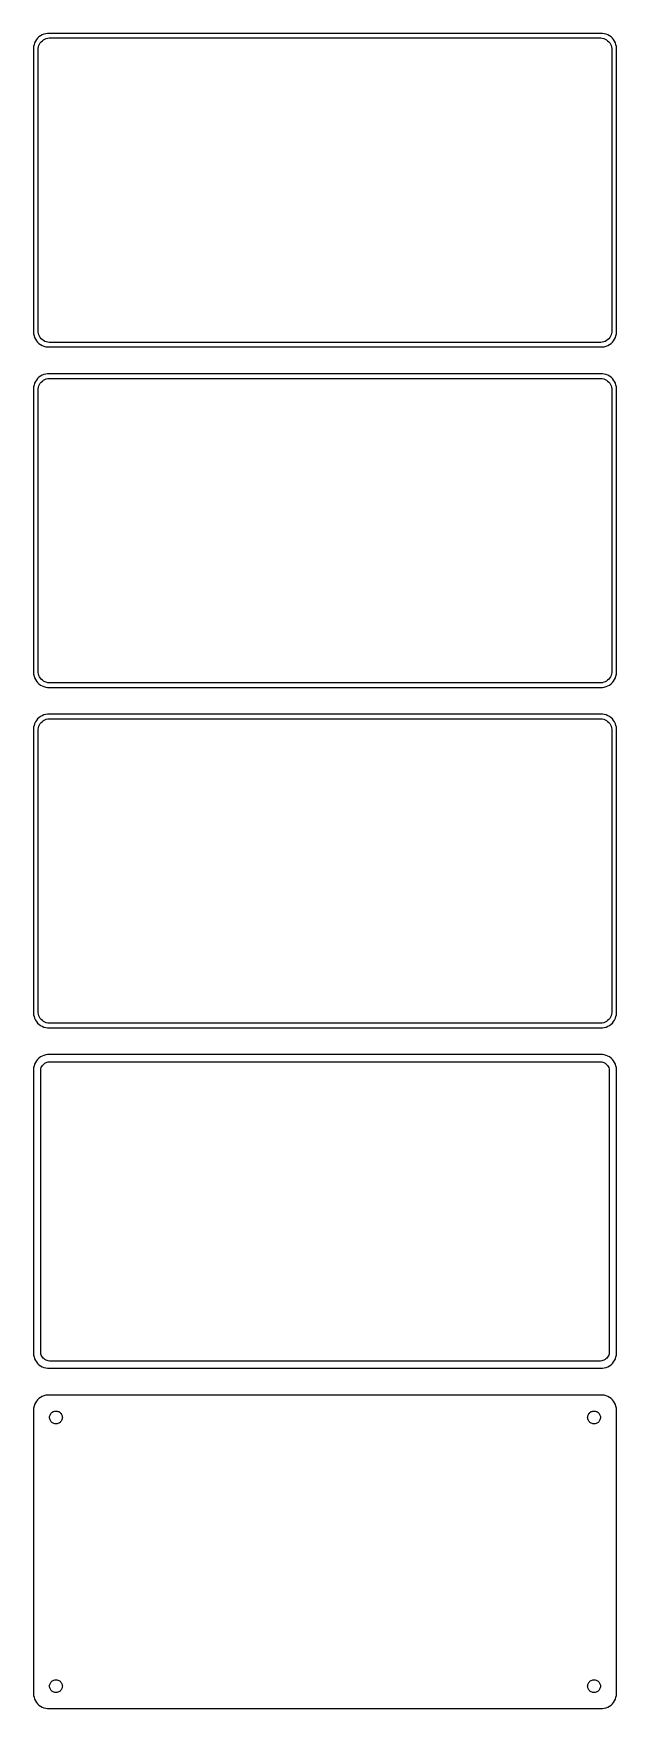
# Model space of a CAD drawing. Header units: metres. Extents: x -98 to 98, y 1088 to 2218.
# Drawn here: x -98 to 98, y 1088 to 1648 of the extents above; entities that cross this region are included whole.
import ezdxf

# ---------------------------------------------------------------- set-up
doc = ezdxf.new("R2010")
doc.units = ezdxf.units.M

msp = doc.modelspace()

# ---------------------------------------------------------------- linework, layer by layer
for p, q in [((-97.4606, 1644.13), (-97.5, 1643.5)), ((-97.3429, 1644.74), (-97.4606, 1644.13)), ((-97.1489, 1645.34), (-97.3429, 1644.74)), ((-96.8815, 1645.91), (-97.1489, 1645.34)), ((-96.5451, 1646.44), (-96.8815, 1645.91)), ((-96.1448, 1646.92), (-96.5451, 1646.44)), ((-95.6871, 1647.35), (-96.1448, 1646.92)), ((-95.9685, 1643.5), (-95.8743, 1643.99)), ((-95.8743, 1643.99), (-95.7191, 1644.47)), ((-95.7191, 1644.47), (-95.5052, 1644.93)), ((-95.1791, 1647.72), (-95.6871, 1647.35)), ((-95.5052, 1644.93), (-95.2361, 1645.35)), ((-95.2361, 1645.35), (-94.9159, 1645.74)), ((-94.6289, 1648.02), (-95.1791, 1647.72)), ((-94.9159, 1645.74), (-94.5497, 1646.08)), ((-94.0451, 1648.26), (-94.6289, 1648.02)), ((-94.5497, 1646.08), (-94.1433, 1646.38)), ((-94.1433, 1646.38), (-93.7031, 1646.62)), ((-93.4369, 1648.41), (-94.0451, 1648.26)), ((-93.7031, 1646.62), (-93.2361, 1646.8)), ((-92.8139, 1648.49), (-93.4369, 1648.41)), ((-93.2361, 1646.8), (-92.7495, 1646.93)), ((92.8139, 1648.49), (-92.8139, 1648.49)), ((-92.7495, 1646.93), (-92.2512, 1646.99)), ((-92.2512, 1646.99), (92.2512, 1646.99)), ((92.2512, 1646.99), (92.7495, 1646.93)), ((92.7495, 1646.93), (93.2361, 1646.8)), ((93.4369, 1648.41), (92.8139, 1648.49)), ((93.2361, 1646.8), (93.7031, 1646.62)), ((94.0451, 1648.26), (93.4369, 1648.41)), ((93.7031, 1646.62), (94.1433, 1646.38)), ((94.6289, 1648.02), (94.0451, 1648.26)), ((94.1433, 1646.38), (94.5497, 1646.08)), ((94.5497, 1646.08), (94.9159, 1645.74)), ((95.1791, 1647.72), (94.6289, 1648.02)), ((94.9159, 1645.74), (95.2361, 1645.35)), ((95.6871, 1647.35), (95.1791, 1647.72)), ((95.2361, 1645.35), (95.5052, 1644.93)), ((95.5052, 1644.93), (95.7191, 1644.47)), ((96.1448, 1646.92), (95.6871, 1647.35)), ((95.7191, 1644.47), (95.8743, 1643.99)), ((95.8743, 1643.99), (95.9685, 1643.5)), ((96.5451, 1646.44), (96.1448, 1646.92)), ((96.8815, 1645.91), (96.5451, 1646.44)), ((97.1489, 1645.34), (96.8815, 1645.91)), ((97.3429, 1644.74), (97.1489, 1645.34)), ((97.4606, 1644.13), (97.3429, 1644.74)), ((97.5, 1643.5), (97.4606, 1644.13)), ((-97.5, 1643.5), (-97.5, 1548.5)), ((-96, 1643), (-95.9685, 1643.5)), ((-96, 1549), (-96, 1643)), ((95.9685, 1643.5), (96, 1643)), ((96, 1643), (96, 1549)), ((97.5, 1548.5), (97.5, 1643.5)), ((-97.5, 1548.5), (-97.4606, 1547.87)), ((-95.9685, 1548.5), (-96, 1549)), ((-95.8743, 1548.01), (-95.9685, 1548.5)), ((95.9685, 1548.5), (95.8743, 1548.01)), ((96, 1549), (95.9685, 1548.5)), ((97.4606, 1547.87), (97.5, 1548.5)), ((-97.4606, 1547.87), (-97.3429, 1547.26)), ((-97.3429, 1547.26), (-97.1489, 1546.66)), ((-97.1489, 1546.66), (-96.8815, 1546.09)), ((-96.8815, 1546.09), (-96.5451, 1545.56)), ((-96.5451, 1545.56), (-96.1448, 1545.08)), ((-96.1448, 1545.08), (-95.6871, 1544.65)), ((-95.7191, 1547.53), (-95.8743, 1548.01)), ((-95.5052, 1547.07), (-95.7191, 1547.53)), ((-95.6871, 1544.65), (-95.1791, 1544.28)), ((-95.2361, 1546.65), (-95.5052, 1547.07)), ((-94.9159, 1546.26), (-95.2361, 1546.65)), ((-95.1791, 1544.28), (-94.6289, 1543.98)), ((-94.5497, 1545.92), (-94.9159, 1546.26)), ((-94.6289, 1543.98), (-94.0451, 1543.74)), ((-94.1433, 1545.62), (-94.5497, 1545.92)), ((-93.7031, 1545.38), (-94.1433, 1545.62)), ((-94.0451, 1543.74), (-93.4369, 1543.59)), ((-93.2361, 1545.2), (-93.7031, 1545.38)), ((-93.4369, 1543.59), (-92.8139, 1543.51)), ((-92.7495, 1545.07), (-93.2361, 1545.2)), ((-92.8139, 1543.51), (92.8139, 1543.51)), ((-92.2512, 1545.01), (-92.7495, 1545.07)), ((92.2512, 1545.01), (-92.2512, 1545.01)), ((92.7495, 1545.07), (92.2512, 1545.01)), ((93.2361, 1545.2), (92.7495, 1545.07)), ((92.8139, 1543.51), (93.4369, 1543.59)), ((93.7031, 1545.38), (93.2361, 1545.2)), ((93.4369, 1543.59), (94.0451, 1543.74)), ((94.1433, 1545.62), (93.7031, 1545.38)), ((94.0451, 1543.74), (94.6289, 1543.98)), ((94.5497, 1545.92), (94.1433, 1545.62)), ((94.9159, 1546.26), (94.5497, 1545.92)), ((94.6289, 1543.98), (95.1791, 1544.28)), ((95.2361, 1546.65), (94.9159, 1546.26)), ((95.1791, 1544.28), (95.6871, 1544.65)), ((95.5052, 1547.07), (95.2361, 1546.65)), ((95.7191, 1547.53), (95.5052, 1547.07)), ((95.6871, 1544.65), (96.1448, 1545.08)), ((95.8743, 1548.01), (95.7191, 1547.53)), ((96.1448, 1545.08), (96.5451, 1545.56)), ((96.5451, 1545.56), (96.8815, 1546.09)), ((96.8815, 1546.09), (97.1489, 1546.66)), ((97.1489, 1546.66), (97.3429, 1547.26)), ((97.3429, 1547.26), (97.4606, 1547.87)), ((-96.8815, 1531.91), (-97.1489, 1531.34)), ((-96.5451, 1532.44), (-96.8815, 1531.91)), ((-96.1448, 1532.92), (-96.5451, 1532.44)), ((-95.6871, 1533.35), (-96.1448, 1532.92)), ((-95.1791, 1533.72), (-95.6871, 1533.35)), ((-95.2361, 1531.35), (-94.9159, 1531.74)), ((-94.6289, 1534.02), (-95.1791, 1533.72)), ((-94.9159, 1531.74), (-94.5497, 1532.08)), ((-94.0451, 1534.26), (-94.6289, 1534.02)), ((-94.5497, 1532.08), (-94.1433, 1532.38)), ((-94.1433, 1532.38), (-93.7031, 1532.62)), ((-93.4369, 1534.41), (-94.0451, 1534.26)), ((-93.7031, 1532.62), (-93.2361, 1532.8)), ((-92.8139, 1534.49), (-93.4369, 1534.41)), ((-93.2361, 1532.8), (-92.7495, 1532.93)), ((92.8139, 1534.49), (-92.8139, 1534.49)), ((-92.7495, 1532.93), (-92.2512, 1532.99)), ((-92.2512, 1532.99), (92.2512, 1532.99)), ((92.2512, 1532.99), (92.7495, 1532.93)), ((92.7495, 1532.93), (93.2361, 1532.8)), ((93.4369, 1534.41), (92.8139, 1534.49)), ((93.2361, 1532.8), (93.7031, 1532.62)), ((94.0451, 1534.26), (93.4369, 1534.41)), ((93.7031, 1532.62), (94.1433, 1532.38)), ((94.6289, 1534.02), (94.0451, 1534.26)), ((94.1433, 1532.38), (94.5497, 1532.08)), ((94.5497, 1532.08), (94.9159, 1531.74)), ((95.1791, 1533.72), (94.6289, 1534.02)), ((94.9159, 1531.74), (95.2361, 1531.35)), ((95.6871, 1533.35), (95.1791, 1533.72)), ((96.1448, 1532.92), (95.6871, 1533.35)), ((96.5451, 1532.44), (96.1448, 1532.92)), ((96.8815, 1531.91), (96.5451, 1532.44)), ((97.1489, 1531.34), (96.8815, 1531.91)), ((-97.4606, 1530.13), (-97.5, 1529.5)), ((-97.5, 1529.5), (-97.5, 1434.5)), ((-97.3429, 1530.74), (-97.4606, 1530.13)), ((-97.1489, 1531.34), (-97.3429, 1530.74)), ((-96, 1529), (-95.9685, 1529.5)), ((-96, 1435), (-96, 1529)), ((-95.9685, 1529.5), (-95.8743, 1529.99)), ((-95.8743, 1529.99), (-95.7191, 1530.47)), ((-95.7191, 1530.47), (-95.5052, 1530.93)), ((-95.5052, 1530.93), (-95.2361, 1531.35)), ((95.2361, 1531.35), (95.5052, 1530.93)), ((95.5052, 1530.93), (95.7191, 1530.47)), ((95.7191, 1530.47), (95.8743, 1529.99)), ((95.8743, 1529.99), (95.9685, 1529.5)), ((95.9685, 1529.5), (96, 1529)), ((96, 1529), (96, 1435)), ((97.3429, 1530.74), (97.1489, 1531.34)), ((97.4606, 1530.13), (97.3429, 1530.74)), ((97.5, 1529.5), (97.4606, 1530.13)), ((97.5, 1434.5), (97.5, 1529.5)), ((-97.5, 1434.5), (-97.4606, 1433.87)), ((-97.4606, 1433.87), (-97.3429, 1433.26)), ((-97.3429, 1433.26), (-97.1489, 1432.66)), ((-97.1489, 1432.66), (-96.8815, 1432.09)), ((-96.8815, 1432.09), (-96.5451, 1431.56)), ((-96.5451, 1431.56), (-96.1448, 1431.08)), ((-96.1448, 1431.08), (-95.6871, 1430.65)), ((-95.9685, 1434.5), (-96, 1435)), ((-95.8743, 1434.01), (-95.9685, 1434.5)), ((-95.7191, 1433.53), (-95.8743, 1434.01)), ((-95.5052, 1433.07), (-95.7191, 1433.53)), ((-95.6871, 1430.65), (-95.1791, 1430.28)), ((-95.2361, 1432.65), (-95.5052, 1433.07)), ((-94.9159, 1432.26), (-95.2361, 1432.65)), ((-94.5497, 1431.92), (-94.9159, 1432.26)), ((-94.1433, 1431.62), (-94.5497, 1431.92)), ((-93.7031, 1431.38), (-94.1433, 1431.62)), ((-93.2361, 1431.2), (-93.7031, 1431.38)), ((-92.7495, 1431.07), (-93.2361, 1431.2)), ((-92.2512, 1431.01), (-92.7495, 1431.07)), ((92.2512, 1431.01), (-92.2512, 1431.01)), ((92.7495, 1431.07), (92.2512, 1431.01)), ((93.2361, 1431.2), (92.7495, 1431.07)), ((93.7031, 1431.38), (93.2361, 1431.2)), ((94.1433, 1431.62), (93.7031, 1431.38)), ((94.5497, 1431.92), (94.1433, 1431.62)), ((94.9159, 1432.26), (94.5497, 1431.92)), ((95.2361, 1432.65), (94.9159, 1432.26)), ((95.1791, 1430.28), (95.6871, 1430.65)), ((95.5052, 1433.07), (95.2361, 1432.65)), ((95.7191, 1433.53), (95.5052, 1433.07)), ((95.6871, 1430.65), (96.1448, 1431.08)), ((95.8743, 1434.01), (95.7191, 1433.53)), ((95.9685, 1434.5), (95.8743, 1434.01)), ((96, 1435), (95.9685, 1434.5)), ((96.1448, 1431.08), (96.5451, 1431.56)), ((96.5451, 1431.56), (96.8815, 1432.09)), ((96.8815, 1432.09), (97.1489, 1432.66)), ((97.1489, 1432.66), (97.3429, 1433.26)), ((97.3429, 1433.26), (97.4606, 1433.87)), ((97.4606, 1433.87), (97.5, 1434.5)), ((-95.1791, 1430.28), (-94.6289, 1429.98)), ((-94.6289, 1429.98), (-94.0451, 1429.74)), ((-94.0451, 1429.74), (-93.4369, 1429.59)), ((-93.4369, 1429.59), (-92.8139, 1429.51)), ((-92.8139, 1429.51), (92.8139, 1429.51)), ((92.8139, 1429.51), (93.4369, 1429.59)), ((93.4369, 1429.59), (94.0451, 1429.74)), ((94.0451, 1429.74), (94.6289, 1429.98)), ((94.6289, 1429.98), (95.1791, 1430.28)), ((-95.6871, 1419.35), (-96.1448, 1418.92)), ((-95.1791, 1419.72), (-95.6871, 1419.35)), ((-94.6289, 1420.02), (-95.1791, 1419.72)), ((-94.0451, 1420.26), (-94.6289, 1420.02)), ((-93.4369, 1420.41), (-94.0451, 1420.26)), ((-92.8139, 1420.49), (-93.4369, 1420.41)), ((92.8139, 1420.49), (-92.8139, 1420.49)), ((93.4369, 1420.41), (92.8139, 1420.49)), ((94.0451, 1420.26), (93.4369, 1420.41)), ((94.6289, 1420.02), (94.0451, 1420.26)), ((95.1791, 1419.72), (94.6289, 1420.02)), ((95.6871, 1419.35), (95.1791, 1419.72)), ((96.1448, 1418.92), (95.6871, 1419.35)), ((-97.4606, 1416.13), (-97.5, 1415.5)), ((-97.5, 1415.5), (-97.5, 1320.5)), ((-97.3429, 1416.74), (-97.4606, 1416.13)), ((-97.1489, 1417.34), (-97.3429, 1416.74)), ((-96.8815, 1417.91), (-97.1489, 1417.34)), ((-96.5451, 1418.44), (-96.8815, 1417.91)), ((-96.1448, 1418.92), (-96.5451, 1418.44)), ((-96, 1415), (-95.9685, 1415.5)), ((-96, 1321), (-96, 1415)), ((-95.9685, 1415.5), (-95.8743, 1415.99)), ((-95.8743, 1415.99), (-95.7191, 1416.47)), ((-95.7191, 1416.47), (-95.5052, 1416.93)), ((-95.5052, 1416.93), (-95.2361, 1417.35)), ((-95.2361, 1417.35), (-94.9159, 1417.74)), ((-94.9159, 1417.74), (-94.5497, 1418.08)), ((-94.5497, 1418.08), (-94.1433, 1418.38)), ((-94.1433, 1418.38), (-93.7031, 1418.62)), ((-93.7031, 1418.62), (-93.2361, 1418.8)), ((-93.2361, 1418.8), (-92.7495, 1418.93)), ((-92.7495, 1418.93), (-92.2512, 1418.99)), ((-92.2512, 1418.99), (92.2512, 1418.99)), ((92.2512, 1418.99), (92.7495, 1418.93)), ((92.7495, 1418.93), (93.2361, 1418.8)), ((93.2361, 1418.8), (93.7031, 1418.62)), ((93.7031, 1418.62), (94.1433, 1418.38)), ((94.1433, 1418.38), (94.5497, 1418.08)), ((94.5497, 1418.08), (94.9159, 1417.74)), ((94.9159, 1417.74), (95.2361, 1417.35)), ((95.2361, 1417.35), (95.5052, 1416.93)), ((95.5052, 1416.93), (95.7191, 1416.47)), ((95.7191, 1416.47), (95.8743, 1415.99)), ((95.8743, 1415.99), (95.9685, 1415.5)), ((95.9685, 1415.5), (96, 1415)), ((96, 1415), (96, 1321)), ((96.5451, 1418.44), (96.1448, 1418.92)), ((96.8815, 1417.91), (96.5451, 1418.44)), ((97.1489, 1417.34), (96.8815, 1417.91)), ((97.3429, 1416.74), (97.1489, 1417.34)), ((97.4606, 1416.13), (97.3429, 1416.74)), ((97.5, 1415.5), (97.4606, 1416.13)), ((97.5, 1320.5), (97.5, 1415.5)), ((-97.5, 1320.5), (-97.4606, 1319.87)), ((-97.4606, 1319.87), (-97.3429, 1319.26)), ((-97.3429, 1319.26), (-97.1489, 1318.66)), ((-97.1489, 1318.66), (-96.8815, 1318.09)), ((-95.9685, 1320.5), (-96, 1321)), ((-95.8743, 1320.01), (-95.9685, 1320.5)), ((-95.7191, 1319.53), (-95.8743, 1320.01)), ((-95.5052, 1319.07), (-95.7191, 1319.53)), ((-95.2361, 1318.65), (-95.5052, 1319.07)), ((-94.9159, 1318.26), (-95.2361, 1318.65)), ((95.2361, 1318.65), (94.9159, 1318.26)), ((95.5052, 1319.07), (95.2361, 1318.65)), ((95.7191, 1319.53), (95.5052, 1319.07)), ((95.8743, 1320.01), (95.7191, 1319.53)), ((95.9685, 1320.5), (95.8743, 1320.01)), ((96, 1321), (95.9685, 1320.5)), ((96.8815, 1318.09), (97.1489, 1318.66)), ((97.1489, 1318.66), (97.3429, 1319.26)), ((97.3429, 1319.26), (97.4606, 1319.87)), ((97.4606, 1319.87), (97.5, 1320.5)), ((-96.8815, 1318.09), (-96.5451, 1317.56)), ((-96.5451, 1317.56), (-96.1448, 1317.08)), ((-96.1448, 1317.08), (-95.6871, 1316.65)), ((-95.6871, 1316.65), (-95.1791, 1316.28)), ((-95.1791, 1316.28), (-94.6289, 1315.98)), ((-94.5497, 1317.92), (-94.9159, 1318.26)), ((-94.6289, 1315.98), (-94.0451, 1315.74)), ((-94.1433, 1317.62), (-94.5497, 1317.92)), ((-93.7031, 1317.38), (-94.1433, 1317.62)), ((-94.0451, 1315.74), (-93.4369, 1315.59)), ((-93.2361, 1317.2), (-93.7031, 1317.38)), ((-93.4369, 1315.59), (-92.8139, 1315.51)), ((-92.7495, 1317.07), (-93.2361, 1317.2)), ((-92.8139, 1315.51), (92.8139, 1315.51)), ((-92.2512, 1317.01), (-92.7495, 1317.07)), ((92.2512, 1317.01), (-92.2512, 1317.01)), ((92.7495, 1317.07), (92.2512, 1317.01)), ((93.2361, 1317.2), (92.7495, 1317.07)), ((92.8139, 1315.51), (93.4369, 1315.59)), ((93.7031, 1317.38), (93.2361, 1317.2)), ((93.4369, 1315.59), (94.0451, 1315.74)), ((94.1433, 1317.62), (93.7031, 1317.38)), ((94.0451, 1315.74), (94.6289, 1315.98)), ((94.5497, 1317.92), (94.1433, 1317.62)), ((94.9159, 1318.26), (94.5497, 1317.92)), ((94.6289, 1315.98), (95.1791, 1316.28)), ((95.1791, 1316.28), (95.6871, 1316.65)), ((95.6871, 1316.65), (96.1448, 1317.08)), ((96.1448, 1317.08), (96.5451, 1317.56)), ((96.5451, 1317.56), (96.8815, 1318.09)), ((-97.4606, 1302.13), (-97.5, 1301.5)), ((-97.5, 1301.5), (-97.5, 1206.5)), ((-97.3429, 1302.74), (-97.4606, 1302.13)), ((-97.1489, 1303.34), (-97.3429, 1302.74)), ((-96.8815, 1303.91), (-97.1489, 1303.34)), ((-96.5451, 1304.44), (-96.8815, 1303.91)), ((-96.1448, 1304.92), (-96.5451, 1304.44)), ((-95.6871, 1305.35), (-96.1448, 1304.92)), ((-95.1791, 1305.72), (-95.6871, 1305.35)), ((-94.6289, 1306.02), (-95.1791, 1305.72)), ((-95.0884, 1301.39), (-95.0151, 1301.77)), ((-95.0151, 1301.77), (-94.8943, 1302.15)), ((-94.8943, 1302.15), (-94.7279, 1302.5)), ((-94.7279, 1302.5), (-94.5184, 1302.83)), ((-94.0451, 1306.26), (-94.6289, 1306.02)), ((-94.5184, 1302.83), (-94.2692, 1303.13)), ((-94.2692, 1303.13), (-93.9843, 1303.4)), ((-93.4369, 1306.41), (-94.0451, 1306.26)), ((-93.9843, 1303.4), (-93.668, 1303.63)), ((-93.668, 1303.63), (-93.3254, 1303.82)), ((-92.8139, 1306.49), (-93.4369, 1306.41)), ((-93.3254, 1303.82), (-92.9619, 1303.96)), ((-92.9619, 1303.96), (-92.5833, 1304.06)), ((92.8139, 1306.49), (-92.8139, 1306.49)), ((-92.5833, 1304.06), (-92.1955, 1304.11)), ((-92.1955, 1304.11), (92.1955, 1304.11)), ((92.1955, 1304.11), (92.5833, 1304.06)), ((92.5833, 1304.06), (92.9619, 1303.96)), ((93.4369, 1306.41), (92.8139, 1306.49)), ((92.9619, 1303.96), (93.3254, 1303.82)), ((93.3254, 1303.82), (93.668, 1303.63)), ((94.0451, 1306.26), (93.4369, 1306.41)), ((93.668, 1303.63), (93.9843, 1303.4)), ((93.9843, 1303.4), (94.2692, 1303.13)), ((94.6289, 1306.02), (94.0451, 1306.26)), ((94.2692, 1303.13), (94.5184, 1302.83)), ((94.5184, 1302.83), (94.7279, 1302.5)), ((95.1791, 1305.72), (94.6289, 1306.02)), ((94.7279, 1302.5), (94.8943, 1302.15)), ((94.8943, 1302.15), (95.0151, 1301.77)), ((95.0151, 1301.77), (95.0884, 1301.39)), ((95.6871, 1305.35), (95.1791, 1305.72)), ((96.1448, 1304.92), (95.6871, 1305.35)), ((96.5451, 1304.44), (96.1448, 1304.92)), ((96.8815, 1303.91), (96.5451, 1304.44)), ((97.1489, 1303.34), (96.8815, 1303.91)), ((97.3429, 1302.74), (97.1489, 1303.34)), ((97.4606, 1302.13), (97.3429, 1302.74)), ((97.5, 1301.5), (97.4606, 1302.13)), ((97.5, 1206.5), (97.5, 1301.5)), ((-95.1129, 1301), (-95.0884, 1301.39)), ((-95.1129, 1207), (-95.1129, 1301)), ((95.0884, 1301.39), (95.1129, 1301)), ((95.1129, 1301), (95.1129, 1207)), ((-97.5, 1206.5), (-97.4606, 1205.87)), ((-95.0884, 1206.61), (-95.1129, 1207)), ((-95.0151, 1206.23), (-95.0884, 1206.61)), ((-94.8943, 1205.85), (-95.0151, 1206.23)), ((95.0151, 1206.23), (94.8943, 1205.85)), ((95.0884, 1206.61), (95.0151, 1206.23)), ((95.1129, 1207), (95.0884, 1206.61)), ((97.4606, 1205.87), (97.5, 1206.5)), ((-97.4606, 1205.87), (-97.3429, 1205.26)), ((-97.3429, 1205.26), (-97.1489, 1204.66)), ((-97.1489, 1204.66), (-96.8815, 1204.09)), ((-96.8815, 1204.09), (-96.5451, 1203.56)), ((-96.5451, 1203.56), (-96.1448, 1203.08)), ((-96.1448, 1203.08), (-95.6871, 1202.65)), ((-95.6871, 1202.65), (-95.1791, 1202.28)), ((-95.1791, 1202.28), (-94.6289, 1201.98)), ((-94.7279, 1205.5), (-94.8943, 1205.85)), ((-94.5184, 1205.17), (-94.7279, 1205.5)), ((-94.6289, 1201.98), (-94.0451, 1201.74)), ((-94.2692, 1204.87), (-94.5184, 1205.17)), ((-93.9843, 1204.6), (-94.2692, 1204.87)), ((-94.0451, 1201.74), (-93.4369, 1201.59)), ((-93.668, 1204.37), (-93.9843, 1204.6)), ((-93.3254, 1204.18), (-93.668, 1204.37)), ((-93.4369, 1201.59), (-92.8139, 1201.51)), ((-92.9619, 1204.04), (-93.3254, 1204.18)), ((-92.5833, 1203.94), (-92.9619, 1204.04)), ((-92.8139, 1201.51), (92.8139, 1201.51)), ((-92.1955, 1203.89), (-92.5833, 1203.94)), ((92.1955, 1203.89), (-92.1955, 1203.89)), ((92.5833, 1203.94), (92.1955, 1203.89)), ((92.9619, 1204.04), (92.5833, 1203.94)), ((92.8139, 1201.51), (93.4369, 1201.59)), ((93.3254, 1204.18), (92.9619, 1204.04)), ((93.668, 1204.37), (93.3254, 1204.18)), ((93.4369, 1201.59), (94.0451, 1201.74)), ((93.9843, 1204.6), (93.668, 1204.37)), ((94.2692, 1204.87), (93.9843, 1204.6)), ((94.0451, 1201.74), (94.6289, 1201.98)), ((94.5184, 1205.17), (94.2692, 1204.87)), ((94.7279, 1205.5), (94.5184, 1205.17)), ((94.6289, 1201.98), (95.1791, 1202.28)), ((94.8943, 1205.85), (94.7279, 1205.5)), ((95.1791, 1202.28), (95.6871, 1202.65)), ((95.6871, 1202.65), (96.1448, 1203.08)), ((96.1448, 1203.08), (96.5451, 1203.56)), ((96.5451, 1203.56), (96.8815, 1204.09)), ((96.8815, 1204.09), (97.1489, 1204.66)), ((97.1489, 1204.66), (97.3429, 1205.26)), ((97.3429, 1205.26), (97.4606, 1205.87)), ((-97.1489, 1189.34), (-97.3429, 1188.74)), ((-96.8815, 1189.91), (-97.1489, 1189.34)), ((-96.5451, 1190.44), (-96.8815, 1189.91)), ((-96.1448, 1190.92), (-96.5451, 1190.44)), ((-95.6871, 1191.35), (-96.1448, 1190.92)), ((-95.1791, 1191.72), (-95.6871, 1191.35)), ((-94.6289, 1192.02), (-95.1791, 1191.72)), ((-94.0451, 1192.26), (-94.6289, 1192.02)), ((-93.4369, 1192.41), (-94.0451, 1192.26)), ((-92.8139, 1192.49), (-93.4369, 1192.41)), ((92.8139, 1192.49), (-92.8139, 1192.49)), ((93.4369, 1192.41), (92.8139, 1192.49)), ((94.0451, 1192.26), (93.4369, 1192.41)), ((94.6289, 1192.02), (94.0451, 1192.26)), ((95.1791, 1191.72), (94.6289, 1192.02)), ((95.6871, 1191.35), (95.1791, 1191.72)), ((96.1448, 1190.92), (95.6871, 1191.35)), ((96.5451, 1190.44), (96.1448, 1190.92)), ((96.8815, 1189.91), (96.5451, 1190.44)), ((97.1489, 1189.34), (96.8815, 1189.91)), ((97.3429, 1188.74), (97.1489, 1189.34)), ((-97.4606, 1188.13), (-97.5, 1187.5)), ((-97.5, 1187.5), (-97.5, 1092.5)), ((-97.3429, 1188.74), (-97.4606, 1188.13)), ((-92.1353, 1185), (-92.1185, 1185.27)), ((-92.1185, 1184.73), (-92.1353, 1185)), ((-92.1185, 1185.27), (-92.0682, 1185.53)), ((-92.0682, 1184.47), (-92.1185, 1184.73)), ((-92.0682, 1185.53), (-91.9853, 1185.79)), ((-91.9853, 1184.21), (-92.0682, 1184.47)), ((-91.9853, 1185.79), (-91.8712, 1186.03)), ((-91.8712, 1183.97), (-91.9853, 1184.21)), ((-91.8712, 1186.03), (-91.7275, 1186.26)), ((-91.7275, 1183.74), (-91.8712, 1183.97)), ((-91.7275, 1186.26), (-91.5566, 1186.46)), ((-91.5566, 1183.54), (-91.7275, 1183.74)), ((-91.5566, 1186.46), (-91.3611, 1186.65)), ((-91.3611, 1186.65), (-91.1441, 1186.8)), ((-91.1441, 1186.8), (-90.9092, 1186.93)), ((-90.9092, 1186.93), (-90.6598, 1187.03)), ((-90.6598, 1187.03), (-90.4001, 1187.1)), ((-90.4001, 1187.1), (-90.1341, 1187.13)), ((-90.1341, 1187.13), (-89.8659, 1187.13)), ((-89.8659, 1187.13), (-89.5999, 1187.1)), ((-89.5999, 1187.1), (-89.3401, 1187.03)), ((-89.3401, 1187.03), (-89.0908, 1186.93)), ((-89.0908, 1186.93), (-88.8559, 1186.8)), ((-88.8559, 1186.8), (-88.6389, 1186.65)), ((-88.6389, 1186.65), (-88.4434, 1186.46)), ((-88.4434, 1186.46), (-88.2725, 1186.26)), ((-88.2725, 1183.74), (-88.4434, 1183.54)), ((-88.2725, 1186.26), (-88.1288, 1186.03)), ((-88.1288, 1183.97), (-88.2725, 1183.74)), ((-88.1288, 1186.03), (-88.0146, 1185.79)), ((-88.0146, 1184.21), (-88.1288, 1183.97)), ((-88.0146, 1185.79), (-87.9318, 1185.53)), ((-87.9318, 1184.47), (-88.0146, 1184.21)), ((-87.9318, 1185.53), (-87.8815, 1185.27)), ((-87.8815, 1184.73), (-87.9318, 1184.47)), ((-87.8815, 1185.27), (-87.8647, 1185)), ((-87.8647, 1185), (-87.8815, 1184.73)), ((87.8647, 1185), (87.8815, 1185.27)), ((87.8815, 1184.73), (87.8647, 1185)), ((87.8815, 1185.27), (87.9318, 1185.53)), ((87.9318, 1184.47), (87.8815, 1184.73)), ((87.9318, 1185.53), (88.0146, 1185.79)), ((88.0146, 1184.21), (87.9318, 1184.47)), ((88.0146, 1185.79), (88.1288, 1186.03)), ((88.1288, 1183.97), (88.0146, 1184.21)), ((88.1288, 1186.03), (88.2725, 1186.26)), ((88.2725, 1183.74), (88.1288, 1183.97)), ((88.2725, 1186.26), (88.4434, 1186.46)), ((88.4434, 1183.54), (88.2725, 1183.74)), ((88.4434, 1186.46), (88.6389, 1186.65)), ((88.6389, 1186.65), (88.8559, 1186.8)), ((88.8559, 1186.8), (89.0908, 1186.93)), ((89.0908, 1186.93), (89.3401, 1187.03)), ((89.3401, 1187.03), (89.5999, 1187.1)), ((89.5999, 1187.1), (89.8659, 1187.13)), ((89.8659, 1187.13), (90.1341, 1187.13)), ((90.1341, 1187.13), (90.4001, 1187.1)), ((90.4001, 1187.1), (90.6598, 1187.03)), ((90.6598, 1187.03), (90.9092, 1186.93)), ((90.9092, 1186.93), (91.1441, 1186.8)), ((91.1441, 1186.8), (91.3611, 1186.65)), ((91.3611, 1186.65), (91.5566, 1186.46)), ((91.5566, 1186.46), (91.7275, 1186.26)), ((91.7275, 1183.74), (91.5566, 1183.54)), ((91.7275, 1186.26), (91.8712, 1186.03)), ((91.8712, 1183.97), (91.7275, 1183.74)), ((91.8712, 1186.03), (91.9853, 1185.79)), ((91.9853, 1184.21), (91.8712, 1183.97)), ((91.9853, 1185.79), (92.0682, 1185.53)), ((92.0682, 1184.47), (91.9853, 1184.21)), ((92.0682, 1185.53), (92.1185, 1185.27)), ((92.1185, 1184.73), (92.0682, 1184.47)), ((92.1185, 1185.27), (92.1353, 1185)), ((92.1353, 1185), (92.1185, 1184.73)), ((97.4606, 1188.13), (97.3429, 1188.74)), ((97.5, 1187.5), (97.4606, 1188.13)), ((97.5, 1092.5), (97.5, 1187.5)), ((-91.3611, 1183.35), (-91.5566, 1183.54)), ((-91.1441, 1183.2), (-91.3611, 1183.35)), ((-90.9092, 1183.07), (-91.1441, 1183.2)), ((-90.6598, 1182.97), (-90.9092, 1183.07)), ((-90.4001, 1182.9), (-90.6598, 1182.97)), ((-90.1341, 1182.87), (-90.4001, 1182.9)), ((-89.8659, 1182.87), (-90.1341, 1182.87)), ((-89.5999, 1182.9), (-89.8659, 1182.87)), ((-89.3401, 1182.97), (-89.5999, 1182.9)), ((-89.0908, 1183.07), (-89.3401, 1182.97)), ((-88.8559, 1183.2), (-89.0908, 1183.07)), ((-88.6389, 1183.35), (-88.8559, 1183.2)), ((-88.4434, 1183.54), (-88.6389, 1183.35)), ((88.6389, 1183.35), (88.4434, 1183.54)), ((88.8559, 1183.2), (88.6389, 1183.35)), ((89.0908, 1183.07), (88.8559, 1183.2)), ((89.3401, 1182.97), (89.0908, 1183.07)), ((89.5999, 1182.9), (89.3401, 1182.97)), ((89.8659, 1182.87), (89.5999, 1182.9)), ((90.1341, 1182.87), (89.8659, 1182.87)), ((90.4001, 1182.9), (90.1341, 1182.87)), ((90.6598, 1182.97), (90.4001, 1182.9)), ((90.9092, 1183.07), (90.6598, 1182.97)), ((91.1441, 1183.2), (90.9092, 1183.07)), ((91.3611, 1183.35), (91.1441, 1183.2)), ((91.5566, 1183.54), (91.3611, 1183.35)), ((-92.1353, 1095), (-92.1185, 1095.27)), ((-92.1185, 1094.73), (-92.1353, 1095)), ((-92.1185, 1095.27), (-92.0682, 1095.53)), ((-92.0682, 1094.47), (-92.1185, 1094.73)), ((-92.0682, 1095.53), (-91.9853, 1095.79)), ((-91.9853, 1094.21), (-92.0682, 1094.47)), ((-91.9853, 1095.79), (-91.8712, 1096.03)), ((-91.8712, 1093.97), (-91.9853, 1094.21)), ((-91.8712, 1096.03), (-91.7275, 1096.26)), ((-91.7275, 1093.74), (-91.8712, 1093.97)), ((-91.7275, 1096.26), (-91.5566, 1096.46)), ((-91.5566, 1096.46), (-91.3611, 1096.65)), ((-91.3611, 1096.65), (-91.1441, 1096.8)), ((-91.1441, 1096.8), (-90.9092, 1096.93)), ((-90.9092, 1096.93), (-90.6598, 1097.03)), ((-90.6598, 1097.03), (-90.4001, 1097.1)), ((-90.4001, 1097.1), (-90.1341, 1097.13)), ((-90.1341, 1097.13), (-89.8659, 1097.13)), ((-89.8659, 1097.13), (-89.5999, 1097.1)), ((-89.5999, 1097.1), (-89.3401, 1097.03)), ((-89.3401, 1097.03), (-89.0908, 1096.93)), ((-89.0908, 1096.93), (-88.8559, 1096.8)), ((-88.8559, 1096.8), (-88.6389, 1096.65)), ((-88.6389, 1096.65), (-88.4434, 1096.46)), ((-88.4434, 1096.46), (-88.2725, 1096.26)), ((-88.2725, 1096.26), (-88.1288, 1096.03)), ((-88.1288, 1093.97), (-88.2725, 1093.74)), ((-88.1288, 1096.03), (-88.0146, 1095.79)), ((-88.0146, 1094.21), (-88.1288, 1093.97)), ((-88.0146, 1095.79), (-87.9318, 1095.53)), ((-87.9318, 1094.47), (-88.0146, 1094.21)), ((-87.9318, 1095.53), (-87.8815, 1095.27)), ((-87.8815, 1094.73), (-87.9318, 1094.47)), ((-87.8815, 1095.27), (-87.8647, 1095)), ((-87.8647, 1095), (-87.8815, 1094.73)), ((87.8647, 1095), (87.8815, 1095.27)), ((87.8815, 1094.73), (87.8647, 1095)), ((87.8815, 1095.27), (87.9318, 1095.53)), ((87.9318, 1094.47), (87.8815, 1094.73)), ((87.9318, 1095.53), (88.0146, 1095.79)), ((88.0146, 1094.21), (87.9318, 1094.47)), ((88.0146, 1095.79), (88.1288, 1096.03)), ((88.1288, 1093.97), (88.0146, 1094.21)), ((88.1288, 1096.03), (88.2725, 1096.26)), ((88.2725, 1093.74), (88.1288, 1093.97)), ((88.2725, 1096.26), (88.4434, 1096.46)), ((88.4434, 1096.46), (88.6389, 1096.65)), ((88.6389, 1096.65), (88.8559, 1096.8)), ((88.8559, 1096.8), (89.0908, 1096.93)), ((89.0908, 1096.93), (89.3401, 1097.03)), ((89.3401, 1097.03), (89.5999, 1097.1)), ((89.5999, 1097.1), (89.8659, 1097.13)), ((89.8659, 1097.13), (90.1341, 1097.13)), ((90.1341, 1097.13), (90.4001, 1097.1)), ((90.4001, 1097.1), (90.6598, 1097.03)), ((90.6598, 1097.03), (90.9092, 1096.93)), ((90.9092, 1096.93), (91.1441, 1096.8)), ((91.1441, 1096.8), (91.3611, 1096.65)), ((91.3611, 1096.65), (91.5566, 1096.46)), ((91.5566, 1096.46), (91.7275, 1096.26)), ((91.7275, 1096.26), (91.8712, 1096.03)), ((91.8712, 1093.97), (91.7275, 1093.74)), ((91.8712, 1096.03), (91.9853, 1095.79)), ((91.9853, 1094.21), (91.8712, 1093.97)), ((91.9853, 1095.79), (92.0682, 1095.53)), ((92.0682, 1094.47), (91.9853, 1094.21)), ((92.0682, 1095.53), (92.1185, 1095.27)), ((92.1185, 1094.73), (92.0682, 1094.47)), ((92.1185, 1095.27), (92.1353, 1095)), ((92.1353, 1095), (92.1185, 1094.73)), ((-97.5, 1092.5), (-97.4606, 1091.87)), ((-97.4606, 1091.87), (-97.3429, 1091.26)), ((-97.3429, 1091.26), (-97.1489, 1090.66)), ((-97.1489, 1090.66), (-96.8815, 1090.09)), ((-96.8815, 1090.09), (-96.5451, 1089.56)), ((-96.5451, 1089.56), (-96.1448, 1089.08)), ((-96.1448, 1089.08), (-95.6871, 1088.65)), ((-95.6871, 1088.65), (-95.1791, 1088.28)), ((-91.5566, 1093.54), (-91.7275, 1093.74)), ((-91.3611, 1093.35), (-91.5566, 1093.54)), ((-91.1441, 1093.2), (-91.3611, 1093.35)), ((-90.9092, 1093.07), (-91.1441, 1093.2)), ((-90.6598, 1092.97), (-90.9092, 1093.07)), ((-90.4001, 1092.9), (-90.6598, 1092.97)), ((-90.1341, 1092.87), (-90.4001, 1092.9)), ((-89.8659, 1092.87), (-90.1341, 1092.87)), ((-89.5999, 1092.9), (-89.8659, 1092.87)), ((-89.3401, 1092.97), (-89.5999, 1092.9)), ((-89.0908, 1093.07), (-89.3401, 1092.97)), ((-88.8559, 1093.2), (-89.0908, 1093.07)), ((-88.6389, 1093.35), (-88.8559, 1093.2)), ((-88.4434, 1093.54), (-88.6389, 1093.35)), ((-88.2725, 1093.74), (-88.4434, 1093.54)), ((88.4434, 1093.54), (88.2725, 1093.74)), ((88.6389, 1093.35), (88.4434, 1093.54)), ((88.8559, 1093.2), (88.6389, 1093.35)), ((89.0908, 1093.07), (88.8559, 1093.2)), ((89.3401, 1092.97), (89.0908, 1093.07)), ((89.5999, 1092.9), (89.3401, 1092.97)), ((89.8659, 1092.87), (89.5999, 1092.9)), ((90.1341, 1092.87), (89.8659, 1092.87)), ((90.4001, 1092.9), (90.1341, 1092.87)), ((90.6598, 1092.97), (90.4001, 1092.9)), ((90.9092, 1093.07), (90.6598, 1092.97)), ((91.1441, 1093.2), (90.9092, 1093.07)), ((91.3611, 1093.35), (91.1441, 1093.2)), ((91.5566, 1093.54), (91.3611, 1093.35)), ((91.7275, 1093.74), (91.5566, 1093.54)), ((95.1791, 1088.28), (95.6871, 1088.65)), ((95.6871, 1088.65), (96.1448, 1089.08)), ((96.1448, 1089.08), (96.5451, 1089.56)), ((96.5451, 1089.56), (96.8815, 1090.09)), ((96.8815, 1090.09), (97.1489, 1090.66)), ((97.1489, 1090.66), (97.3429, 1091.26)), ((97.3429, 1091.26), (97.4606, 1091.87)), ((97.4606, 1091.87), (97.5, 1092.5)), ((-95.1791, 1088.28), (-94.6289, 1087.98)), ((-94.6289, 1087.98), (-94.0451, 1087.74)), ((-94.0451, 1087.74), (-93.4369, 1087.59)), ((-93.4369, 1087.59), (-92.8139, 1087.51)), ((-92.8139, 1087.51), (92.8139, 1087.51)), ((92.8139, 1087.51), (93.4369, 1087.59)), ((93.4369, 1087.59), (94.0451, 1087.74)), ((94.0451, 1087.74), (94.6289, 1087.98)), ((94.6289, 1087.98), (95.1791, 1088.28))]:
    msp.add_line(p, q)

doc.saveas('drawing.dxf')
